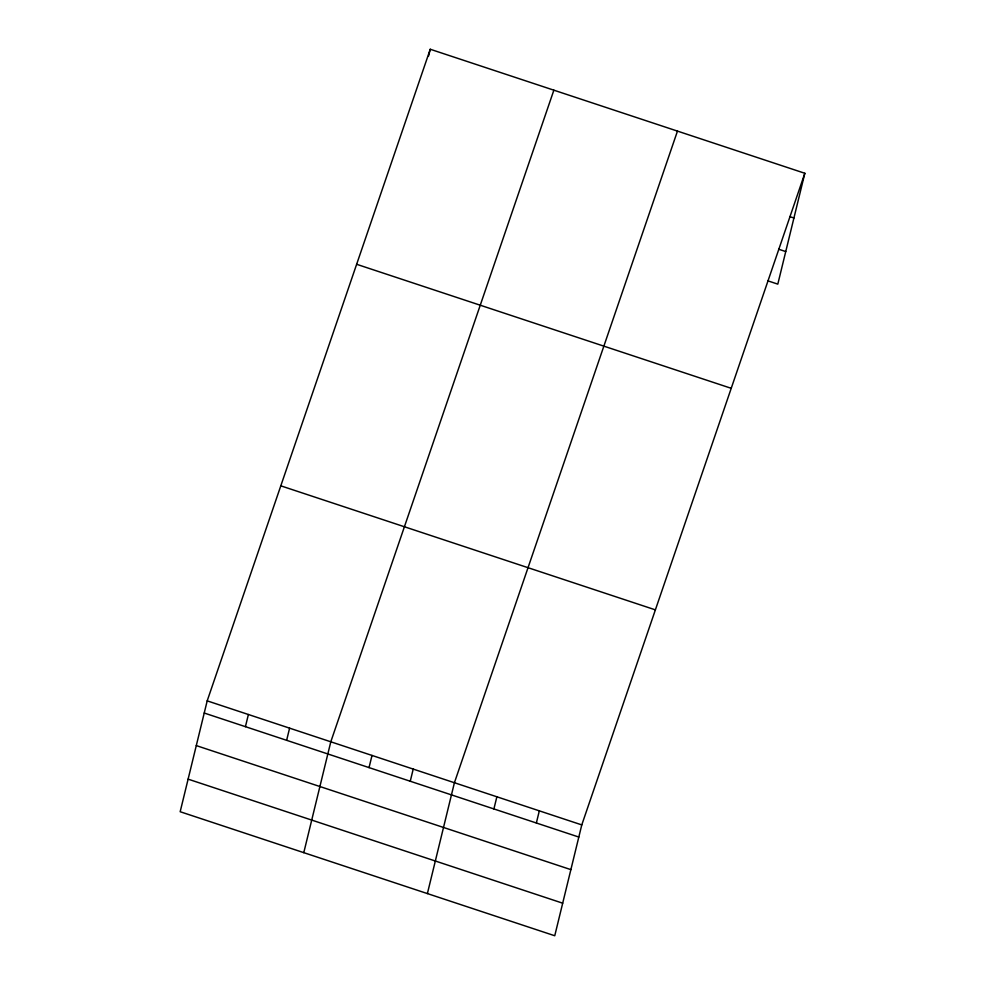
<?xml version="1.0" encoding="UTF-8"?>
<svg xmlns="http://www.w3.org/2000/svg" width="985" height="985" viewBox="0 0 985 985"><rect width="100%" height="100%" fill="white"/><g stroke="black" fill="none" stroke-linecap="round" stroke-linejoin="round"><path stroke-width="1.48" d="M207.195 700.864L180.169 811.726L554.752 935.75L581.778 824.901L804.831 173.274L430.248 49.25L207.195 700.864L581.778 824.901M245.425 726.671L248.392 714.507M428.598 56.01L430.248 49.25M286.635 740.314L289.602 728.149M303.786 852.653L330.8 741.791L553.865 90.177M369.043 767.598L372.01 755.433M410.252 781.24L413.22 769.076M427.392 893.58L454.417 782.73L677.471 131.103M493.904 808.944L496.871 796.779M536.357 823.004L539.324 810.84M804.831 173.274L777.805 284.136L767.906 280.848M789.687 216.601L793.922 218.005M778.667 249.217L785.747 251.569M356.644 264.288L731.227 388.312M280.799 485.827L655.382 609.863M204.227 713.029L578.811 837.053M196.286 745.596L570.869 869.632M188.11 779.147L562.694 903.183"/></g></svg>
